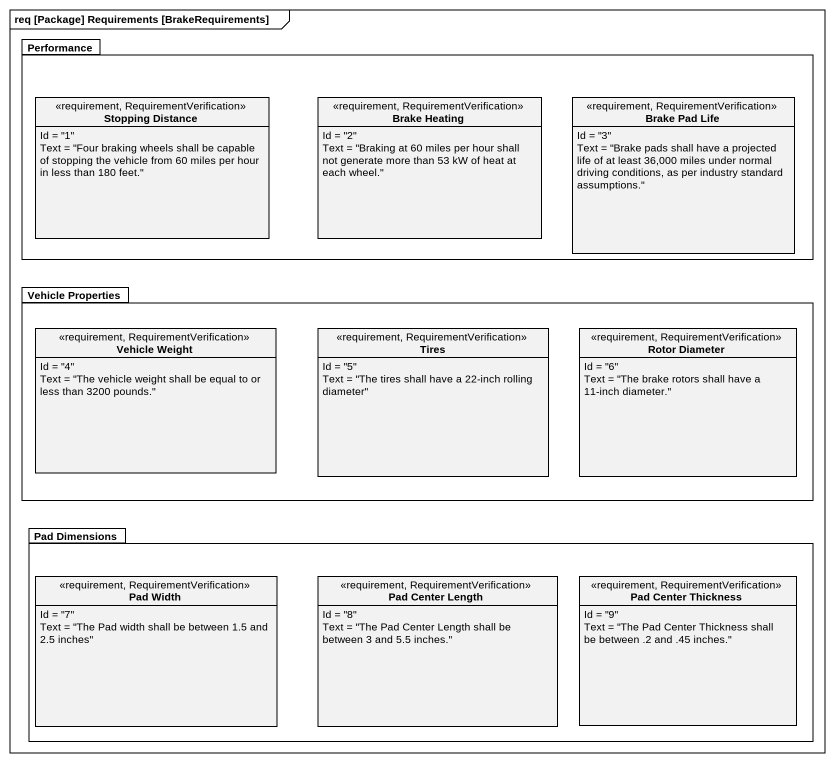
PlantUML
@startuml
mainframe req [Package] Requirements [BrakeRequirements]
hide circle
hide empty members
package Performance {
  class "Stopping Distance" as Stopping_Distance <<requirement, RequirementVerification>> {
    Id = "1"
    Text = "Four braking wheels shall be capable of stopping the vehicle from 60 miles per hour in less than 180 feet."
  }
  class "Brake Heating" as Brake_Heating <<requirement, RequirementVerification>> {
    Id = "2"
    Text = "Braking at 60 miles per hour shall not generate more than 53 kW of heat at each wheel."
  }
  class "Brake Pad Life" as Brake_Pad_Life <<requirement, RequirementVerification>> {
    Id = "3"
    Text = "Brake pads shall have a projected life of at least 36,000 miles under normal driving conditions, as per industry standard assumptions."
  }
}
package "Vehicle Properties" as Vehicle_Properties {
  class "Vehicle Weight" as Vehicle_Weight <<requirement, RequirementVerification>> {
    Id = "4"
    Text = "The vehicle weight shall be equal to or less than 3200 pounds."
  }
  class Tires <<requirement, RequirementVerification>> {
    Id = "5"
    Text = "The tires shall have a 22-inch rolling diameter"
  }
  class "Rotor Diameter" as Rotor_Diameter <<requirement, RequirementVerification>> {
    Id = "6"
    Text = "The brake rotors shall have a 11-inch diameter."
  }
}
package "Pad Dimensions" as Pad_Dimensions {
  class "Pad Width" as Pad_Width <<requirement, RequirementVerification>> {
    Id = "7"
    Text = "The Pad width shall be between 1.5 and 2.5 inches"
  }
  class "Pad Center Length" as Pad_Center_Length <<requirement, RequirementVerification>> {
    Id = "8"
    Text = "The Pad Center Length shall be between 3 and 5.5 inches."
  }
  class "Pad Center Thickness" as Pad_Center_Thickness <<requirement, RequirementVerification>> {
    Id = "9"
    Text = "The Pad Center Thickness shall be between .2 and .45 inches."
  }
}
@enduml
